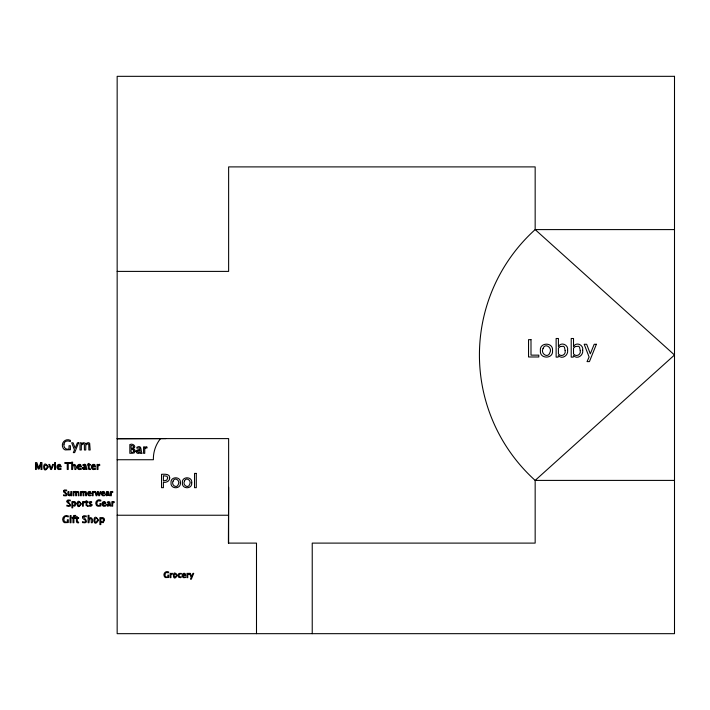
<?xml version="1.0" encoding="UTF-8"?>
<svg xmlns="http://www.w3.org/2000/svg" width="710" height="710" viewBox="0 0 710 710"><rect width="100%" height="100%" fill="white"/><g stroke="black" fill="none" stroke-linecap="round" stroke-linejoin="round"><path stroke-width="1.06" d="M674.5 229.596L535.163 229.596L535.163 166.894L228.629 166.894L228.629 271.397L117.159 271.397M117.159 438.602L228.629 438.602L228.629 543.106M117.159 438.833L165.927 438.602M117.159 459.734L153.387 459.734A32.074 32.074 0 0 1 160.353 438.833M674.5 480.404L535.163 480.404L535.163 543.106L312.231 543.106L312.231 633.675M228.629 487.371L228.398 543.106L256.496 543.106L256.496 633.675M117.159 515.238L228.398 515.238M61.033 466.825L57.838 467.109L58.903 468.795L61.016 468.6L61.016 469.328L58.894 469.567A2.316 2.316 0 0 1 57.608 468.866C56.072 467.349 57.128 463.87 59.551 464.358A1.606 1.606 0 0 1 60.536 464.97L61.033 466.825M81.322 466.825L78.127 467.109L79.2 468.795L81.304 468.6L81.304 469.328L79.192 469.567A2.316 2.316 0 0 1 77.896 468.866C76.361 467.349 77.417 463.87 79.839 464.358A1.606 1.606 0 0 1 80.825 464.97L81.322 466.825M91.049 493.521L88.386 493.752L89.282 495.163L91.031 495.003L91.031 495.607L89.274 495.802A1.926 1.926 0 0 1 88.2 495.216C86.922 493.956 87.8 491.054 89.815 491.462A1.34 1.34 0 0 1 90.632 491.977L91.049 493.521M95.477 466.825L92.282 467.109L93.347 468.795L95.451 468.6L95.451 469.328L93.338 469.567A2.316 2.316 0 0 1 92.051 468.866C90.516 467.349 91.572 463.87 93.986 464.358A1.606 1.606 0 0 1 94.98 464.97L95.477 466.825M104.849 493.521L102.187 493.752L103.083 495.163L104.832 495.003L104.832 495.607L103.074 495.802A1.926 1.926 0 0 1 102 495.216C100.722 493.956 101.601 491.054 103.616 491.462A1.34 1.34 0 0 1 104.432 491.977L104.849 493.521M105.719 503.807L102.861 504.065L103.82 505.573L105.701 505.396L105.701 506.053L103.811 506.257A2.068 2.068 0 0 1 102.657 505.635C101.281 504.278 102.231 501.162 104.388 501.606A1.438 1.438 0 0 1 105.275 502.147L105.719 503.807M185.656 575.384L182.958 575.624L183.863 577.053L185.638 576.884L185.638 577.496L183.855 577.7A1.953 1.953 0 0 1 182.763 577.106C181.467 575.828 182.363 572.89 184.396 573.307A1.358 1.358 0 0 1 185.23 573.822L185.656 575.384M63.989 444.167C63.163 447.158 65.986 450.264 69.03 448.951L69.03 445.747L70.414 445.747L70.414 449.732L65.222 449.909A3.923 3.923 0 0 1 63.154 448.161C60.288 443.413 65.32 437.768 70.396 440.36L70.396 441.647C68.018 440.28 64.086 440.866 63.989 444.167M63.802 518.646L64.14 521.007L65.719 522.134L67.343 522.01L67.343 519.755L68.32 519.755L68.32 522.551L64.672 522.675A2.76 2.76 0 0 1 63.217 521.451C61.202 518.114 64.743 514.147 68.311 515.975L68.311 516.88L66.119 516.392L64.725 516.818L63.802 518.646M96.791 502.538L97.093 504.641L98.504 505.653L99.95 505.538L99.95 503.532L100.829 503.532L100.829 506.026L97.572 506.141A2.458 2.458 0 0 1 96.276 505.05C94.474 502.068 97.634 498.526 100.82 500.151L100.82 500.967L97.616 500.914L96.791 502.538M164.88 574.186L165.164 576.174L166.495 577.123L167.862 577.017L167.862 575.127L168.678 575.127L168.678 577.478L165.616 577.585A2.325 2.325 0 0 1 164.383 576.555C162.688 573.742 165.67 570.405 168.669 571.941L168.669 572.704L165.652 572.65L164.88 574.186M75.97 503.798L74.825 506.123L72.704 505.68L72.704 507.836L71.888 507.836L71.888 501.668L72.704 501.668L72.704 502.52C73.6 500.639 76.369 501.881 75.97 503.798M104.468 520.048L103.181 522.666L100.811 522.169L100.811 524.583L99.888 524.583L99.888 517.67L100.811 517.67L100.811 518.62C101.805 516.507 104.911 517.909 104.468 520.048M567.609 350.234C568.55 355.24 562.098 359.899 558.424 355.541L558.149 357.121L556.125 357.121L556.125 338.492L558.424 338.492L558.424 346.658C560.935 341.359 568.728 344.865 567.609 350.234M582.697 350.234C583.638 355.24 577.186 359.899 573.52 355.541L573.236 357.121L571.213 357.121L571.213 338.492L573.52 338.492L573.52 346.658C576.023 341.359 583.815 344.865 582.697 350.234M48.173 466.958C42.254 477.342 42.192 456.619 48.173 466.958M81.206 503.922C75.917 513.215 75.864 494.684 81.206 503.922M98.45 520.199C92.531 530.601 92.469 509.842 98.45 520.199M180.375 482.747C181.245 489.394 170.178 489.421 171.021 482.764C170.169 476.153 181.21 476.126 180.375 482.747M177.172 575.499C172.184 584.259 172.131 566.775 177.172 575.499M191.735 482.747C192.614 489.394 181.538 489.421 182.381 482.764C181.529 476.153 192.57 476.126 191.735 482.747M552.513 350.598C553.649 359.216 539.298 359.251 540.39 350.625C539.28 342.042 553.596 342.025 552.513 350.598M178.086 574.993L178.192 576.369A2.157 2.157 0 0 0 178.92 577.372L180.651 577.683L181.352 576.84C178.352 578.65 178.237 572.446 181.298 574.062L181.298 573.414L179.284 573.423A1.793 1.793 0 0 0 178.361 574.177L178.086 574.993M73.964 516.472L73.92 517.67L75.189 517.67L75.189 518.362L73.92 518.362L73.92 522.737L72.997 522.737L72.997 518.362L72.278 518.362L72.278 517.67L72.997 517.67L73.645 515.504L75.704 515.407L75.704 516.134L73.964 516.472M135.202 451.143L134.092 453.015L129.841 453.335L129.841 444.558C133.045 442.854 137.234 447.016 133.045 448.764L134.66 449.687L135.202 451.143M169.699 477.812C169.894 481.131 166.264 482.756 163.398 482.356L163.398 487.672L161.525 487.672L161.525 474.307C164.276 474.253 169.903 473.508 169.699 477.812M63.581 491.054C63.092 493.042 66.527 492.882 66.101 494.728L65.116 495.278L63.518 494.826L63.518 495.633C72.633 497.142 59.977 489.27 66.66 490.823L66.66 490.078L64.575 489.962A1.606 1.606 0 0 0 63.82 490.512L63.581 491.054M66.953 501.171C66.429 503.292 70.121 503.124 69.66 505.112L68.595 505.697L66.882 505.209L66.882 506.079C76.662 507.703 63.083 499.254 70.254 500.914L70.254 500.115L68.027 499.991A1.722 1.722 0 0 0 67.21 500.585L66.953 501.171M75.091 503.878L74.426 505.573L72.704 505.112L72.704 503.035L73.37 502.476L74.506 502.387L75.091 503.878M82.564 517.111C81.978 519.489 86.105 519.303 85.599 521.522L84.401 522.178L82.484 521.637L82.484 522.604C89.158 523.918 85.857 519.188 83.549 516.969L84.632 516.392L86.265 516.818L86.265 515.922L83.762 515.788A1.935 1.935 0 0 0 82.848 516.454L82.564 517.111M103.491 520.146L102.746 522.036L100.811 521.53L100.811 519.196L101.548 518.566L102.826 518.477L103.491 520.146M565.151 350.474C566.189 354.707 561.148 357.378 558.424 353.953L558.424 348.095L560.288 346.524L563.491 346.276L564.406 347.119L565.151 350.474M580.239 350.474C581.277 354.707 576.236 357.378 573.52 353.953L573.52 348.095L575.375 346.524L578.579 346.276L579.502 347.119L580.239 350.474M92.043 504.934L91.572 505.91L90.374 506.301L89.007 506.035L89.007 505.28C93.436 506.266 89.034 503.976 89.132 502.316C89.522 501.438 92.051 501.029 91.705 502.387L89.824 502.76L92.043 504.934M44.41 466.106C45.342 475.034 50.073 461.305 44.41 466.106M77.852 503.168C78.677 511.156 82.901 498.873 77.852 503.168M94.687 519.347C95.619 528.293 100.35 514.537 94.687 519.347M173.089 481.114C170.826 485.01 176.888 489.075 178.316 484.415C180.588 480.537 174.5 476.472 173.089 481.114M174.003 574.78C174.784 582.315 178.778 570.734 174.003 574.78M184.458 481.114C182.186 485.01 188.248 489.075 189.676 484.415C191.948 480.537 185.86 476.472 184.458 481.114M543.07 348.477C540.132 353.536 547.987 358.807 549.842 352.764C552.788 347.731 544.898 342.46 543.07 348.477M82.511 467.828C82.759 470.748 85.519 468.707 87.028 469.461C85.608 467.97 87.294 462.494 82.91 464.695L82.91 465.458C88.004 464.615 84.064 466.63 82.511 467.828M105.843 494.355L106.544 495.757L108.346 495.207L109.606 495.713L108.665 491.755L106.917 491.515L106.172 492.376C109.748 491.631 107.37 493.432 105.843 494.355M106.784 504.703L107.529 506.212L109.464 505.618L110.813 506.168L109.81 501.917L107.938 501.659L107.139 502.591C110.973 501.784 108.417 503.718 106.784 504.703M136.373 451.214C135.814 453.512 139.027 454.16 140.198 452.518L140.34 452.945A0.95 0.95 0 0 0 141.237 453.486L142.115 453.291C140.314 451.391 142.462 444.416 136.87 447.229L136.87 448.196L139.737 447.904C141.405 450.664 136.666 448.791 136.373 451.214M133.879 451.019C130.232 456.991 129.948 444.407 133.879 451.019M167.702 477.954L166.779 480.146L163.398 480.927L163.398 475.727L166.974 476.241L167.702 477.954M57.998 465.804L57.883 466.417L60.11 466.417L59.516 465.094L57.998 465.804M78.286 465.804L78.171 466.417L80.399 466.417L79.813 465.094L78.286 465.804M92.442 465.804L92.327 466.417L94.554 466.417L93.96 465.094L92.442 465.804M88.519 492.669L88.422 493.184L90.285 493.184L89.788 492.074L88.519 492.669M102.329 492.669L102.222 493.184L104.086 493.184L103.589 492.074L102.329 492.669M103.003 502.893L102.897 503.443L104.894 503.443L104.361 502.263L103.003 502.893M183.091 574.523L182.994 575.047L184.875 575.047L184.378 573.928L183.091 574.523M133.569 446.776L133.027 447.983L131.084 448.409L131.084 445.481L133.072 445.809L133.569 446.776M83.505 467.65L83.878 468.804L85.377 468.351L85.377 467.047L83.505 467.65M106.669 494.204L106.979 495.163L108.231 494.79L108.231 493.698L106.669 494.204M107.671 504.544L108 505.573L109.349 505.174L109.349 504.002L107.671 504.544M137.633 450.992L138.113 452.456L140.021 451.88L140.021 450.211L137.633 450.992M97.572 491.524L96.578 494.79L95.655 491.524L94.9 491.524L96.107 495.74L96.879 495.74L97.891 492.474L98.788 495.74L99.551 495.74L100.926 491.524L100.27 491.524L99.214 494.79L98.335 491.524L97.572 491.524M40.727 462.601L38.766 467.934L36.858 462.601L35.5 462.601L35.5 469.496L36.334 469.496L36.334 463.87L38.18 469.035L39.13 469.035L41.029 463.887L41.029 469.496L41.943 469.496L41.943 462.601L40.727 462.601M52.717 464.438L51.164 468.369L49.691 464.438L48.777 464.438L50.658 469.496L51.573 469.496L53.569 464.438L52.717 464.438M78.615 442.783L74.674 452.616L73.316 452.616L74.488 449.998L71.692 442.783L73.112 442.783L75.18 448.214L77.381 442.783L78.615 442.783M193.661 573.369L191.336 579.191L190.529 579.191L191.221 577.638L189.57 573.369L190.404 573.369L191.629 576.582L192.934 573.369L193.661 573.369M596.382 344.27L589.442 361.603L587.037 361.603L589.096 356.979L584.179 344.27L586.673 344.27L590.312 353.846L594.199 344.27L596.382 344.27M98.282 464.917L97.98 465.387L97.98 464.438L97.057 464.438L97.057 469.496L97.98 469.496L97.98 466.159L99.853 465.201L99.56 464.322A1.606 1.606 0 0 0 98.282 464.917M83.585 502.103L83.31 502.52L83.31 501.668L82.493 501.668L82.493 506.195L83.31 506.195L83.31 503.212L84.987 502.36L84.73 501.571A1.438 1.438 0 0 0 83.585 502.103M93.392 491.932L93.134 492.314L93.134 491.524L92.371 491.524L92.371 495.74L93.134 495.74L93.134 492.962L94.696 492.163L94.457 491.435A1.34 1.34 0 0 0 93.392 491.932M111.576 491.932L111.328 492.314L111.328 491.524L110.565 491.524L110.565 495.74L111.328 495.74L111.328 492.962L112.89 492.163L112.641 491.435A1.34 1.34 0 0 0 111.576 491.932M145.142 447.513L144.751 448.099L144.751 446.892L143.58 446.892L143.58 453.335L144.751 453.335L144.751 449.084L145.594 448.099L147.148 447.868L146.766 446.75A2.041 2.041 0 0 0 145.142 447.513M112.934 502.103L112.668 502.52L112.668 501.668L111.843 501.668L111.843 506.195L112.668 506.195L112.668 503.212L114.346 502.36L114.079 501.571A1.438 1.438 0 0 0 112.934 502.103M171.181 573.778L170.924 574.177L170.924 573.369L170.151 573.369L170.151 577.638L170.924 577.638L170.924 574.825L172.503 574.017L172.264 573.281A1.358 1.358 0 0 0 171.181 573.778M188.017 573.778L187.76 574.177L187.76 573.369L186.987 573.369L186.987 577.638L187.76 577.638L187.76 574.825L189.348 574.017L189.1 573.281A1.358 1.358 0 0 0 188.017 573.778M86.247 443.466L85.75 444.132L84.987 442.996L83.052 442.712L81.313 444.132L81.313 442.783L80.008 442.783L80.008 449.998L81.313 449.998L81.313 445.161L83.434 443.706L84.366 444.407L84.428 449.998L85.75 449.998L85.75 445.161L87.88 443.714L88.794 444.416L88.856 449.998L90.17 449.998L89.646 443.173L88.164 442.614L86.247 443.466M76.751 491.932L76.458 492.314L75.695 491.489A1.5 1.5 0 0 0 74.506 491.657L73.867 492.314L73.867 491.524L73.103 491.524L73.103 495.74L73.867 495.74L73.867 492.917L75.109 492.066L75.65 492.474L75.686 495.74L76.458 495.74L76.458 492.917L77.701 492.074L78.242 492.483L78.278 495.74L79.041 495.74L78.739 491.755L76.751 491.932M84.171 491.932L83.878 492.314L83.114 491.489A1.5 1.5 0 0 0 81.925 491.657L81.286 492.314L81.286 491.524L80.523 491.524L80.523 495.74L81.286 495.74L81.286 492.917L82.529 492.066L83.07 492.474L83.105 495.74L83.878 495.74L83.878 492.917L85.12 492.074L85.653 492.483L85.688 495.74L86.46 495.74L86.158 491.755L84.171 491.932M70.805 494.258L69.03 494.976L68.888 491.524L68.124 491.524C66.909 493.494 68.799 497.586 70.805 494.95L70.805 495.74L71.568 495.74L71.568 491.524L70.805 491.524L70.805 494.258M72.97 465.733L72.589 469.496L71.674 469.496L71.674 462.139L72.589 462.139L72.589 465.387C75.003 462.228 77.266 467.127 75.81 469.496L74.887 469.496L74.727 465.352L72.97 465.733M89.389 518.974L89.007 522.737L88.084 522.737L88.084 515.371L89.007 515.371L89.007 518.62C91.421 515.469 93.693 520.377 92.229 522.737L91.315 522.737L91.146 518.593L89.389 518.974M674.5 355L535.163 480.404A168.945 168.945 0 0 1 535.163 229.596L674.5 355M90.427 469.496L89.069 469.505L88.315 468.733L88.218 465.121L87.579 465.121L88.218 463.515L89.132 463.426L89.132 464.438L90.454 464.438L90.454 465.121L89.132 465.121L89.185 468.36L90.427 468.857L90.427 469.496M87.996 506.195L86.105 505.511L86.016 502.29L85.448 502.29L86.016 500.852L86.833 500.772L86.833 501.668L88.022 501.668L88.022 502.29L86.833 502.29L86.886 505.183L87.996 506.195M78.597 522.737L77.239 522.755L76.476 521.974L76.378 518.362L75.739 518.362L76.378 516.756L77.301 516.667L77.301 517.67L78.624 517.67L78.624 518.362L77.301 518.362L77.354 521.61L78.597 522.107L78.597 522.737M674.5 76.325L117.159 76.325L117.159 633.675L674.5 633.675L674.5 76.325M531 339.655L528.542 339.655L528.542 356.979L538.792 356.979L538.792 355.142L531 355.142L531 339.655M55.46 462.601L54.546 462.601L54.546 463.515L55.46 463.515L55.46 462.601M70.672 462.601L64.805 462.601L64.805 463.328L67.246 463.328L67.246 469.496L68.231 469.496L68.231 463.328L70.672 463.328L70.672 462.601M55.46 464.438L54.546 464.438L54.546 469.496L55.46 469.496L55.46 464.438M196.297 473.41L194.522 473.41L194.522 487.672L196.297 487.672L196.297 473.41M70.982 515.833L70.068 515.833L70.068 516.756L70.982 516.756L70.982 515.833M70.982 517.67L70.068 517.67L70.068 522.737L70.982 522.737L70.982 517.67"/></g></svg>
